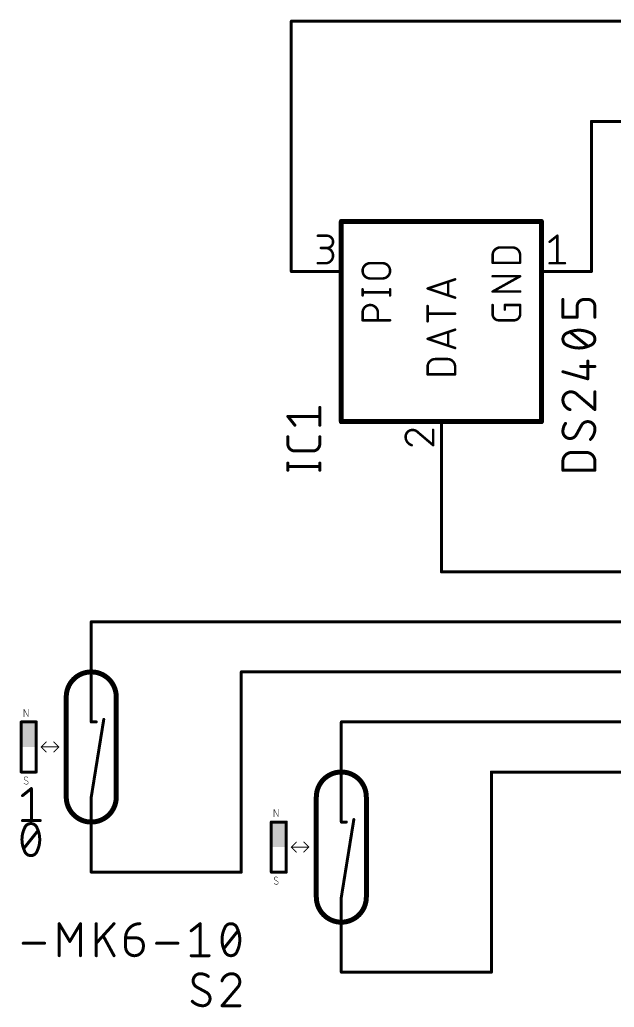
# Model space of a CAD drawing. Extents: x 0 to 389, y 0 to 264.
# Drawn here: x 72.6 to 102.8, y 153.2 to 203.3 of the extents above; entities that cross this region are included whole.
import ezdxf

# ---------------------------------------------------------------- set-up
doc = ezdxf.new("R2010")
doc.units = 0
for name, color, linetype in [('91', 122, 'CONTINUOUS'), ('94', 12, 'CONTINUOUS'), ('95', 251, 'CONTINUOUS'), ('96', 251, 'CONTINUOUS')]:
    doc.layers.add(name, color=color, linetype=linetype)

# ---------------------------------------------------------------- blocks, each defined once
blk = doc.blocks.new('RECT')
blk.add_solid([(-0.5, -0.5), (0.5, -0.5), (-0.5, 0.5), (0.5, 0.5)])

msp = doc.modelspace()

# ---------------------------------------------------------------- linework, layer by layer
at = {"layer": '91', "const_width": 0.1524}
for points in [[(86.36, 190.5), (86.36, 203.2)], [(86.36, 203.2), (104.14, 203.2)], [(119.38, 198.12), (101.6, 198.12)], [(101.6, 198.12), (101.6, 190.5)], [(93.98, 175.26), (93.98, 180.34)], [(144.78, 175.26), (93.98, 175.26)], [(76.2, 172.72), (144.78, 172.72)], [(83.82, 170.18), (144.78, 170.18)], [(83.82, 160.02), (83.82, 170.18)], [(88.9, 167.64), (144.78, 167.64)], [(96.52, 154.94), (96.52, 165.1)], [(96.52, 165.1), (144.78, 165.1)], [(76.2, 160.02), (83.82, 160.02)], [(88.9, 154.94), (96.52, 154.94)]]:
    msp.add_lwpolyline(points, dxfattribs=at)
at = {"layer": '91', "const_width": 0.0762}
for points in [[(86.3981, 203.2, 1), (86.3219, 203.2)], [(86.36, 203.2381, 1), (86.36, 203.1619)], [(101.6, 198.1581, 1), (101.6, 198.0819)], [(101.6381, 198.12, 1), (101.5619, 198.12)], [(86.3219, 190.5, 1), (86.3981, 190.5)], [(101.5619, 190.5, 1), (101.6381, 190.5)], [(94.0181, 180.34, 1), (93.9419, 180.34)], [(93.98, 175.2981, 1), (93.98, 175.2219)], [(93.9419, 175.26, 1), (94.0181, 175.26)], [(76.2, 172.7581, 1), (76.2, 172.6819)], [(83.82, 170.2181, 1), (83.82, 170.1419)], [(83.8581, 170.18, 1), (83.7819, 170.18)], [(88.9, 167.6781, 1), (88.9, 167.6019)], [(96.5581, 165.1, 1), (96.4819, 165.1)], [(96.52, 165.1381, 1), (96.52, 165.0619)], [(76.2, 160.0581, 1), (76.2, 159.9819)], [(83.7819, 160.02, 1), (83.8581, 160.02)], [(83.82, 159.9819, 1), (83.82, 160.0581)], [(88.9, 154.9781, 1), (88.9, 154.9019)], [(96.4819, 154.94, 1), (96.5581, 154.94)], [(96.52, 154.9019, 1), (96.52, 154.9781)]]:
    msp.add_lwpolyline(points, format="xyb", dxfattribs=at)
at = {"layer": '94'}
for points, const_width in [([(99.06, 193.04), (88.9, 193.04)], 0.254), ([(88.9, 193.04), (88.9, 182.88)], 0.254), ([(99.06, 182.88), (99.06, 193.04)], 0.254), ([(86.36, 190.5), (88.9, 190.5)], 0.1524), ([(101.6, 190.5), (99.06, 190.5)], 0.1524), ([(88.9, 182.88), (99.06, 182.88)], 0.254), ([(93.98, 180.34), (93.98, 182.88)], 0.1524), ([(76.2, 172.72), (76.2, 170.18)], 0.1524), ([(76.2, 167.64), (76.2, 170.18)], 0.1524), ([(74.93, 168.91), (74.93, 163.83)], 0.254), ([(77.47, 163.83), (77.47, 168.91)], 0.254), ([(72.7837, 167.9067), (72.7837, 168.2877)], 0.0254), ([(72.7837, 168.2877), (72.9954, 167.9067)], 0.0254), ([(72.9954, 167.9067), (72.9954, 168.2877)], 0.0254), ([(72.644, 167.64), (73.406, 167.64)], 0.1524), ([(72.644, 165.1), (72.644, 167.64)], 0.1524), ([(73.406, 167.64), (73.406, 165.1)], 0.1524), ([(76.2, 163.83), (76.835, 167.767)], 0.1524), ([(76.454, 167.64), (76.2, 167.64)], 0.1524), ([(88.9, 167.64), (88.9, 165.1)], 0.1524), ([(73.914, 166.624), (73.66, 166.37)], 0.0508), ([(73.66, 166.37), (74.549, 166.37)], 0.0508), ([(73.914, 166.116), (73.66, 166.37)], 0.0508), ([(74.549, 166.37), (74.295, 166.624)], 0.0508), ([(74.549, 166.37), (74.295, 166.116)], 0.0508), ([(73.406, 165.1), (72.644, 165.1)], 0.1524), ([(88.9, 162.56), (88.9, 165.1)], 0.1524), ([(72.953, 164.6364), (72.8366, 164.7)], 0.0254), ([(76.2, 162.56), (76.2, 163.83)], 0.1524), ([(87.63, 163.83), (87.63, 158.75)], 0.254), ([(90.17, 158.75), (90.17, 163.83)], 0.254), ([(85.4837, 162.8267), (85.4837, 163.2077)], 0.0254), ([(85.4837, 163.2077), (85.6954, 162.8267)], 0.0254), ([(85.6954, 162.8267), (85.6954, 163.2077)], 0.0254), ([(76.2, 160.02), (76.2, 162.56)], 0.1524), ([(85.344, 162.56), (86.106, 162.56)], 0.1524), ([(85.344, 160.02), (85.344, 162.56)], 0.1524), ([(86.106, 162.56), (86.106, 160.02)], 0.1524), ([(88.9, 158.75), (89.535, 162.687)], 0.1524), ([(89.154, 162.56), (88.9, 162.56)], 0.1524), ([(86.614, 161.544), (86.36, 161.29)], 0.0508), ([(87.249, 161.29), (86.995, 161.544)], 0.0508), ([(86.36, 161.29), (87.249, 161.29)], 0.0508), ([(86.614, 161.036), (86.36, 161.29)], 0.0508), ([(87.249, 161.29), (86.995, 161.036)], 0.0508), ([(86.106, 160.02), (85.344, 160.02)], 0.1524), ([(85.653, 159.5565), (85.5366, 159.62)], 0.0254), ([(88.9, 157.48), (88.9, 158.75)], 0.1524), ([(88.9, 154.94), (88.9, 157.48)], 0.1524)]:
    msp.add_lwpolyline(points, dxfattribs=dict(at, const_width=const_width))
for points, const_width in [([(88.9, 193.1035, 1), (88.9, 192.9765)], 0.127), ([(88.9635, 193.04, 1), (88.8365, 193.04)], 0.127), ([(99.1235, 193.04, 1), (98.9965, 193.04)], 0.127), ([(99.06, 192.9765, 1), (99.06, 193.1035)], 0.127), ([(86.36, 190.5381, 1), (86.36, 190.4619)], 0.0762), ([(88.9, 190.4619, 1), (88.9, 190.5381)], 0.0762), ([(99.06, 190.5381, 1), (99.06, 190.4619)], 0.0762), ([(101.6, 190.4619, 1), (101.6, 190.5381)], 0.0762), ([(88.9, 182.9435, 1), (88.9, 182.8165)], 0.127), ([(88.8365, 182.88, 1), (88.9635, 182.88)], 0.127), ([(94.0181, 182.88, 1), (93.9419, 182.88)], 0.0762), ([(98.9965, 182.88, 1), (99.1235, 182.88)], 0.127), ([(99.06, 182.8165, 1), (99.06, 182.9435)], 0.127), ([(93.9419, 180.34, 1), (94.0181, 180.34)], 0.0762), ([(76.2381, 172.72, 1), (76.1619, 172.72)], 0.0762), ([(77.47, 168.91, 1), (74.93, 168.91)], 0.254), ([(76.2381, 170.18, 1), (76.1619, 170.18)], 0.0762), ([(76.1619, 170.18, 1), (76.2381, 170.18)], 0.0762), ([(74.9935, 168.91, 1), (74.8665, 168.91)], 0.127), ([(74.8665, 168.91, 1), (74.9935, 168.91)], 0.127), ([(77.5335, 168.91, 1), (77.4065, 168.91)], 0.127), ([(77.4065, 168.91, 1), (77.5335, 168.91)], 0.127), ([(72.7893, 168.2908, 1), (72.7781, 168.2846)], 0.0127), ([(72.7901, 168.2877, 1), (72.7774, 168.2877)], 0.0127), ([(72.7774, 167.9067, 1), (72.7901, 167.9067)], 0.0127), ([(73.0017, 168.2877, 1), (72.989, 168.2877)], 0.0127), ([(72.989, 167.9067, 1), (73.0017, 167.9067)], 0.0127), ([(72.9898, 167.9036, 1), (73.0009, 167.9098)], 0.0127), ([(72.644, 167.6781, 1), (72.644, 167.6019)], 0.0762), ([(72.6821, 167.64, 1), (72.6059, 167.64)], 0.0762), ([(73.4441, 167.64, 1), (73.3679, 167.64)], 0.0762), ([(73.406, 167.6019, 1), (73.406, 167.6781)], 0.0762), ([(76.2, 167.6781, 1), (76.2, 167.6019)], 0.0762), ([(76.1619, 167.64, 1), (76.2381, 167.64)], 0.0762), ([(76.454, 167.6019, 1), (76.454, 167.6781)], 0.0762), ([(76.8726, 167.7609, 1), (76.7974, 167.7731)], 0.0762), ([(88.9381, 167.64, 1), (88.8619, 167.64)], 0.0762), ([(73.66, 166.3827, 1), (73.66, 166.3573)], 0.0254), ([(73.669, 166.379, 1), (73.651, 166.361)], 0.0254), ([(73.651, 166.379, 1), (73.669, 166.361)], 0.0254), ([(73.923, 166.615, 1), (73.905, 166.633)], 0.0254), ([(74.304, 166.633, 1), (74.286, 166.615)], 0.0254), ([(74.558, 166.361, 1), (74.54, 166.379)], 0.0254), ([(74.54, 166.361, 1), (74.558, 166.379)], 0.0254), ([(74.549, 166.3573, 1), (74.549, 166.3827)], 0.0254), ([(73.905, 166.107, 1), (73.923, 166.125)], 0.0254), ([(74.286, 166.125, 1), (74.304, 166.107)], 0.0254), ([(72.644, 165.1381, 1), (72.644, 165.0619)], 0.0762), ([(72.6059, 165.1, 1), (72.6821, 165.1)], 0.0762), ([(73.3679, 165.1, 1), (73.4441, 165.1)], 0.0762), ([(73.406, 165.0619, 1), (73.406, 165.1381)], 0.0762), ([(90.17, 163.83, 1), (87.63, 163.83)], 0.254), ([(88.9381, 165.1, 1), (88.8619, 165.1)], 0.0762), ([(88.8619, 165.1, 1), (88.9381, 165.1)], 0.0762), ([(72.7837, 164.5306, 0.2), (72.9107, 164.4777)], 0.0254), ([(72.7882, 164.5351, 1), (72.7792, 164.5261)], 0.0127), ([(72.879, 164.8587, 0.4142), (72.7943, 164.774)], 0.0254), ([(72.7943, 164.774, 0.2656), (72.8366, 164.7)], 0.0254), ([(72.8006, 164.774, 1), (72.7879, 164.774)], 0.0127), ([(72.7879, 164.774, 1), (72.8006, 164.774)], 0.0127), ([(72.8397, 164.7055, 1), (72.8336, 164.6944)], 0.0127), ([(72.8334, 164.6945, 1), (72.8398, 164.7054)], 0.0127), ([(72.9742, 164.827, 0.1623), (72.879, 164.8587)], 0.0254), ([(72.8789, 164.865, 1), (72.879, 164.8524)], 0.0127), ([(72.879, 164.8524, 1), (72.879, 164.865)], 0.0127), ([(72.9107, 164.4777, 0.4142), (72.9954, 164.5624)], 0.0254), ([(72.9107, 164.484, 1), (72.9107, 164.4713)], 0.0127), ([(72.9107, 164.4714, 1), (72.9107, 164.484)], 0.0127), ([(72.9954, 164.5624, 0.2656), (72.953, 164.6364)], 0.0254), ([(72.9563, 164.6419, 1), (72.9498, 164.631)], 0.0127), ([(72.95, 164.6309, 1), (72.9561, 164.642)], 0.0127), ([(72.9704, 164.8219, 1), (72.978, 164.832)], 0.0127), ([(73.0017, 164.5624, 1), (72.989, 164.5624)], 0.0127), ([(72.989, 164.5624, 1), (73.0017, 164.5624)], 0.0127), ([(74.93, 163.83, 1), (77.47, 163.83)], 0.254), ([(74.9935, 163.83, 1), (74.8665, 163.83)], 0.127), ([(74.8665, 163.83, 1), (74.9935, 163.83)], 0.127), ([(76.2381, 163.83, 1), (76.1619, 163.83)], 0.0762), ([(76.1624, 163.8361, 1), (76.2376, 163.8239)], 0.0762), ([(77.5335, 163.83, 1), (77.4065, 163.83)], 0.127), ([(77.4065, 163.83, 1), (77.5335, 163.83)], 0.127), ([(87.6935, 163.83, 1), (87.5665, 163.83)], 0.127), ([(87.5665, 163.83, 1), (87.6935, 163.83)], 0.127), ([(90.2335, 163.83, 1), (90.1065, 163.83)], 0.127), ([(90.1065, 163.83, 1), (90.2335, 163.83)], 0.127), ([(85.4893, 163.2108, 1), (85.4781, 163.2046)], 0.0127), ([(85.49, 163.2077, 1), (85.4774, 163.2077)], 0.0127), ([(85.7017, 163.2077, 1), (85.689, 163.2077)], 0.0127), ([(76.2381, 162.56, 1), (76.1619, 162.56)], 0.0762), ([(76.1619, 162.56, 1), (76.2381, 162.56)], 0.0762), ([(85.344, 162.5981, 1), (85.344, 162.5219)], 0.0762), ([(85.3821, 162.56, 1), (85.3059, 162.56)], 0.0762), ([(85.4774, 162.8267, 1), (85.49, 162.8267)], 0.0127), ([(85.689, 162.8267, 1), (85.7017, 162.8267)], 0.0127), ([(85.6898, 162.8236, 1), (85.7009, 162.8298)], 0.0127), ([(86.1441, 162.56, 1), (86.0679, 162.56)], 0.0762), ([(86.106, 162.5219, 1), (86.106, 162.5981)], 0.0762), ([(88.9, 162.5981, 1), (88.9, 162.5219)], 0.0762), ([(88.8619, 162.56, 1), (88.9381, 162.56)], 0.0762), ([(89.154, 162.5219, 1), (89.154, 162.5981)], 0.0762), ([(89.5726, 162.6809, 1), (89.4974, 162.6931)], 0.0762), ([(86.623, 161.535, 1), (86.605, 161.553)], 0.0254), ([(87.004, 161.553, 1), (86.986, 161.535)], 0.0254), ([(86.36, 161.3027, 1), (86.36, 161.2773)], 0.0254), ([(86.369, 161.299, 1), (86.351, 161.281)], 0.0254), ([(86.351, 161.299, 1), (86.369, 161.281)], 0.0254), ([(86.605, 161.027, 1), (86.623, 161.045)], 0.0254), ([(86.986, 161.045, 1), (87.004, 161.027)], 0.0254), ([(87.258, 161.281, 1), (87.24, 161.299)], 0.0254), ([(87.24, 161.281, 1), (87.258, 161.299)], 0.0254), ([(87.249, 161.2773, 1), (87.249, 161.3027)], 0.0254), ([(76.1619, 160.02, 1), (76.2381, 160.02)], 0.0762), ([(85.344, 160.0581, 1), (85.344, 159.9819)], 0.0762), ([(85.3059, 160.02, 1), (85.3821, 160.02)], 0.0762), ([(86.0679, 160.02, 1), (86.1441, 160.02)], 0.0762), ([(86.106, 159.9819, 1), (86.106, 160.0581)], 0.0762), ([(85.4837, 159.4506, 0.2), (85.6107, 159.3977)], 0.0254), ([(85.4882, 159.4551, 1), (85.4792, 159.4461)], 0.0127), ([(85.5006, 159.694, 1), (85.4879, 159.694)], 0.0127), ([(85.4879, 159.694, 1), (85.5006, 159.694)], 0.0127), ([(85.579, 159.7787, 0.4142), (85.4943, 159.694)], 0.0254), ([(85.4943, 159.694, 0.2656), (85.5366, 159.62)], 0.0254), ([(85.5397, 159.6255, 1), (85.5336, 159.6144)], 0.0127), ([(85.5334, 159.6145, 1), (85.5398, 159.6254)], 0.0127), ([(85.5789, 159.7851, 1), (85.579, 159.7724)], 0.0127), ([(85.6742, 159.7469, 0.1623), (85.579, 159.7787)], 0.0254), ([(85.579, 159.7724, 1), (85.579, 159.7851)], 0.0127), ([(85.6107, 159.3977, 0.4142), (85.6954, 159.4824)], 0.0254), ([(85.6107, 159.404, 1), (85.6107, 159.3913)], 0.0127), ([(85.6107, 159.3914, 1), (85.6107, 159.404)], 0.0127), ([(85.6954, 159.4824, 0.2656), (85.653, 159.5565)], 0.0254), ([(85.6563, 159.5619, 1), (85.6498, 159.551)], 0.0127), ([(85.65, 159.5509, 1), (85.6561, 159.562)], 0.0127), ([(85.6704, 159.7419, 1), (85.678, 159.752)], 0.0127), ([(85.7017, 159.4824, 1), (85.689, 159.4824)], 0.0127), ([(85.689, 159.4824, 1), (85.7017, 159.4824)], 0.0127), ([(87.63, 158.75, 1), (90.17, 158.75)], 0.254), ([(87.6935, 158.75, 1), (87.5665, 158.75)], 0.127), ([(90.2335, 158.75, 1), (90.1065, 158.75)], 0.127), ([(87.5665, 158.75, 1), (87.6935, 158.75)], 0.127), ([(88.9381, 158.75, 1), (88.8619, 158.75)], 0.0762), ([(88.8624, 158.7561, 1), (88.9376, 158.7439)], 0.0762), ([(90.1065, 158.75, 1), (90.2335, 158.75)], 0.127), ([(88.9381, 157.48, 1), (88.8619, 157.48)], 0.0762), ([(88.8619, 157.48, 1), (88.9381, 157.48)], 0.0762), ([(88.8619, 154.94, 1), (88.9381, 154.94)], 0.0762)]:
    msp.add_lwpolyline(points, format="xyb", dxfattribs=dict(at, const_width=const_width))
at = {"layer": '95'}
for points, const_width in [([(87.7048, 192.3161), (88.1705, 192.3161)], 0.127), ([(99.4791, 192.0057), (99.8672, 192.3161)], 0.127), ([(99.8672, 192.3161), (99.8672, 190.9191)], 0.127), ([(88.1705, 191.6952), (87.86, 191.6952)], 0.127), ([(96.9716, 191.7198), (97.5924, 191.7198)], 0.127), ([(87.7048, 190.9191), (88.0928, 190.9191)], 0.127), ([(90.3676, 190.9237), (90.9884, 190.9237)], 0.127), ([(96.5835, 190.9437), (96.5835, 191.3318)], 0.127), ([(97.9805, 190.9437), (96.5835, 190.9437)], 0.127), ([(97.9805, 191.3318), (97.9805, 190.9437)], 0.127), ([(99.4791, 190.9191), (100.2552, 190.9191)], 0.127), ([(90.9884, 190.1475), (90.3676, 190.1475)], 0.127), ([(93.2815, 189.638), (94.6785, 190.1037)], 0.127), ([(94.3293, 189.9873), (94.3293, 189.2888)], 0.127), ([(96.5835, 189.4836), (97.9805, 190.2597)], 0.127), ([(97.9805, 190.2597), (96.5835, 190.2597)], 0.127), ([(89.9795, 189.2853), (89.9795, 189.5957)], 0.127), ([(89.9795, 189.4405), (91.3765, 189.4405)], 0.127), ([(91.3765, 189.2853), (91.3765, 189.5957)], 0.127), ([(94.6785, 189.1724), (93.2815, 189.638)], 0.127), ([(97.9805, 189.4836), (96.5835, 189.4836)], 0.127), ([(89.9795, 188.0235), (89.9795, 188.4116)], 0.127), ([(90.7556, 188.4116), (90.7556, 188.0235)], 0.127), ([(93.2815, 187.9724), (93.2815, 188.7485)], 0.127), ([(96.5835, 188.3339), (96.5835, 188.7996)], 0.127), ([(97.2044, 188.5668), (97.2044, 188.7996)], 0.127), ([(97.2044, 188.7996), (97.9805, 188.7996)], 0.127), ([(97.9805, 188.7996), (97.9805, 188.3339)], 0.127), ([(91.3765, 188.0235), (89.9795, 188.0235)], 0.127), ([(94.6785, 188.3604), (93.2815, 188.3604)], 0.127), ([(97.6701, 188.0235), (96.8939, 188.0235)], 0.127), ([(93.2815, 187.0828), (94.6785, 187.5485)], 0.127), ([(94.3293, 187.4321), (94.3293, 186.7336)], 0.127), ([(94.6785, 186.6172), (93.2815, 187.0828)], 0.127), ([(93.6696, 186.0564), (94.2904, 186.0564)], 0.127), ([(93.2815, 185.2803), (93.2815, 185.6684)], 0.127), ([(94.6785, 185.6684), (94.6785, 185.2803)], 0.127), ([(94.6785, 185.2803), (93.2815, 185.2803)], 0.127), ([(87.8078, 182.6984), (87.8078, 183.6015)], 0.1524), ([(86.5434, 182.6984), (86.1822, 183.1499)], 0.1524), ([(86.1822, 183.1499), (87.8078, 183.1499)], 0.1524), ([(93.5609, 181.6848), (93.5609, 182.4609)], 0.127), ([(86.1822, 181.7531), (86.1822, 182.1143)], 0.1524), ([(87.8078, 182.1143), (87.8078, 181.7531)], 0.1524), ([(92.7848, 182.3445), (93.5609, 181.6848)], 0.127), ([(87.4466, 181.3918), (86.5434, 181.3918)], 0.1524), ([(86.1822, 180.4162), (86.1822, 180.7774)], 0.1524), ([(86.1822, 180.5968), (87.8078, 180.5968)], 0.1524), ([(87.8078, 180.4162), (87.8078, 180.7774)], 0.1524), ([(72.7072, 163.9006), (73.1588, 164.2618)], 0.1524), ([(73.1588, 164.2618), (73.1588, 162.6362)], 0.1524), ([(72.7072, 162.6362), (73.6103, 162.6362)], 0.1524), ([(82.0522, 153.9155), (81.5554, 154.1865)], 0.1524), ([(83.6083, 154.1413), (82.8407, 153.2382)], 0.1524), ([(82.8407, 153.2382), (83.7438, 153.2382)], 0.1524)]:
    msp.add_lwpolyline(points, dxfattribs=dict(at, const_width=const_width))
for points, const_width in [([(87.7048, 192.3478, 1), (87.7048, 192.2844)], 0.0635), ([(88.1705, 191.6952, 1), (88.1705, 192.3161)], 0.127), ([(88.1705, 192.3478, 1), (88.1705, 192.2844)], 0.0635), ([(88.1705, 192.2844, 1), (88.1705, 192.3478)], 0.0635), ([(99.4593, 192.0304, 1), (99.4989, 191.9809)], 0.0635), ([(99.8989, 192.3161, 1), (99.8354, 192.3161)], 0.0635), ([(99.887, 192.2913, 1), (99.8473, 192.3409)], 0.0635), ([(87.86, 191.727, 1), (87.86, 191.6635)], 0.0635), ([(88.0928, 190.9191, 1), (88.0928, 191.6952)], 0.127), ([(88.0928, 191.727, 1), (88.0928, 191.6635)], 0.0635), ([(88.1705, 191.727, 1), (88.1705, 191.6635)], 0.0635), ([(88.1705, 191.6635, 1), (88.1705, 191.727)], 0.0635), ([(96.9716, 191.7198, 0.4142), (96.5835, 191.3318)], 0.127), ([(96.9716, 191.7516, 1), (96.9716, 191.6881)], 0.0635), ([(96.9716, 191.6881, 1), (96.9716, 191.7516)], 0.0635), ([(97.9805, 191.3318, 0.4142), (97.5924, 191.7198)], 0.127), ([(97.5924, 191.7516, 1), (97.5924, 191.6881)], 0.0635), ([(97.5924, 191.6881, 1), (97.5924, 191.7516)], 0.0635), ([(87.7048, 190.9509, 1), (87.7048, 190.8874)], 0.0635), ([(88.0928, 190.9509, 1), (88.0928, 190.8874)], 0.0635), ([(88.0928, 190.8874, 1), (88.0928, 190.9509)], 0.0635), ([(90.3676, 190.9237, 1), (90.3676, 190.1475)], 0.127), ([(90.3676, 190.9554, 1), (90.3676, 190.8919)], 0.0635), ([(90.3676, 190.8919, 1), (90.3676, 190.9554)], 0.0635), ([(90.9884, 190.1475, 1), (90.9884, 190.9237)], 0.127), ([(90.9884, 190.9554, 1), (90.9884, 190.8919)], 0.0635), ([(90.9884, 190.8919, 1), (90.9884, 190.9554)], 0.0635), ([(96.6153, 191.3318, 1), (96.5517, 191.3318)], 0.0635), ([(96.5517, 191.3318, 1), (96.6153, 191.3318)], 0.0635), ([(96.5517, 190.9437, 1), (96.6153, 190.9437)], 0.0635), ([(96.5835, 190.9755, 1), (96.5835, 190.912)], 0.0635), ([(98.0123, 191.3318, 1), (97.9488, 191.3318)], 0.0635), ([(97.9488, 191.3318, 1), (98.0122, 191.3318)], 0.0635), ([(97.9488, 190.9437, 1), (98.0123, 190.9437)], 0.0635), ([(97.9805, 190.912, 1), (97.9805, 190.9755)], 0.0635), ([(99.4791, 190.9509, 1), (99.4791, 190.8874)], 0.0635), ([(99.8354, 190.9191, 1), (99.8989, 190.9191)], 0.0635), ([(100.2552, 190.8874, 1), (100.2552, 190.9509)], 0.0635), ([(90.3676, 190.1793, 1), (90.3676, 190.1158)], 0.0635), ([(90.3676, 190.1158, 1), (90.3676, 190.1793)], 0.0635), ([(90.9884, 190.1793, 1), (90.9884, 190.1158)], 0.0635), ([(90.9884, 190.1158, 1), (90.9884, 190.1793)], 0.0635), ([(94.361, 189.9873, 1), (94.2975, 189.9873)], 0.0635), ([(94.6885, 190.0736, 1), (94.6685, 190.1338)], 0.0635), ([(96.5835, 190.2915, 1), (96.5835, 190.228)], 0.0635), ([(97.9959, 190.232, 1), (97.9651, 190.2875)], 0.0635), ([(97.9805, 190.228, 1), (97.9805, 190.2915)], 0.0635), ([(90.0113, 189.5957, 1), (89.9477, 189.5957)], 0.0635), ([(89.9795, 189.4723, 1), (89.9795, 189.4088)], 0.0635), ([(91.4083, 189.5957, 1), (91.3448, 189.5957)], 0.0635), ([(91.3765, 189.4088, 1), (91.3765, 189.4723)], 0.0635), ([(93.2915, 189.6681, 1), (93.2715, 189.6079)], 0.0635), ([(93.2715, 189.6681, 1), (93.2915, 189.6079)], 0.0635), ([(96.5835, 189.5154, 1), (96.5835, 189.4519)], 0.0635), ([(96.5681, 189.5114, 1), (96.5989, 189.4559)], 0.0635), ([(97.9805, 189.4519, 1), (97.9805, 189.5154)], 0.0635), ([(89.9477, 189.2853, 1), (90.0113, 189.2853)], 0.0635), ([(91.3448, 189.2853, 1), (91.4083, 189.2853)], 0.0635), ([(94.2975, 189.2888, 1), (94.361, 189.2888)], 0.0635), ([(94.6685, 189.1422, 1), (94.6885, 189.2025)], 0.0635), ([(90.0113, 188.4116, 1), (89.9477, 188.4116)], 0.0635), ([(89.9477, 188.4116, 1), (90.0113, 188.4116)], 0.0635), ([(90.7556, 188.4116, 1), (89.9795, 188.4116)], 0.127), ([(90.7874, 188.4116, 1), (90.7239, 188.4116)], 0.0635), ([(90.7239, 188.4116, 1), (90.7874, 188.4116)], 0.0635), ([(93.3133, 188.7485, 1), (93.2498, 188.7485)], 0.0635), ([(96.6153, 188.7996, 1), (96.5517, 188.7996)], 0.0635), ([(97.2361, 188.7996, 1), (97.1726, 188.7996)], 0.0635), ([(97.2044, 188.8314, 1), (97.2044, 188.7679)], 0.0635), ([(97.1726, 188.5668, 1), (97.2361, 188.5668)], 0.0635), ([(98.0123, 188.7996, 1), (97.9488, 188.7996)], 0.0635), ([(97.9805, 188.7679, 1), (97.9805, 188.8314)], 0.0635), ([(89.9477, 188.0235, 1), (90.0113, 188.0235)], 0.0635), ([(89.9795, 188.0553, 1), (89.9795, 187.9918)], 0.0635), ([(90.7239, 188.0235, 1), (90.7874, 188.0235)], 0.0635), ([(91.3765, 187.9918, 1), (91.3765, 188.0553)], 0.0635), ([(93.2815, 188.3922, 1), (93.2815, 188.3287)], 0.0635), ([(93.2498, 187.9724, 1), (93.3133, 187.9724)], 0.0635), ([(94.6785, 188.3287, 1), (94.6785, 188.3922)], 0.0635), ([(96.6152, 188.3339, 1), (96.5517, 188.3339)], 0.0635), ([(96.5517, 188.3339, 1), (96.6153, 188.3339)], 0.0635), ([(96.5835, 188.3339, 0.4142), (96.8939, 188.0235)], 0.127), ([(96.8939, 188.0553, 1), (96.8939, 187.9918)], 0.0635), ([(96.8939, 187.9918, 1), (96.8939, 188.0553)], 0.0635), ([(97.6701, 188.0235, 0.4142), (97.9805, 188.3339)], 0.127), ([(97.6701, 188.0553, 1), (97.6701, 187.9918)], 0.0635), ([(97.6701, 187.9918, 1), (97.6701, 188.0553)], 0.0635), ([(98.0123, 188.3339, 1), (97.9488, 188.3339)], 0.0635), ([(97.9488, 188.3339, 1), (98.0123, 188.3339)], 0.0635), ([(94.361, 187.4321, 1), (94.2975, 187.4321)], 0.0635), ([(94.6885, 187.5184, 1), (94.6685, 187.5786)], 0.0635), ([(93.2915, 187.113, 1), (93.2715, 187.0527)], 0.0635), ([(93.2715, 187.113, 1), (93.2915, 187.0527)], 0.0635), ([(94.2975, 186.7336, 1), (94.361, 186.7336)], 0.0635), ([(94.6685, 186.587, 1), (94.6885, 186.6473)], 0.0635), ([(93.6696, 186.0564, 0.4142), (93.2815, 185.6684)], 0.127), ([(93.6696, 186.0882, 1), (93.6696, 186.0247)], 0.0635), ([(93.6696, 186.0247, 1), (93.6696, 186.0882)], 0.0635), ([(94.6785, 185.6684, 0.4142), (94.2904, 186.0564)], 0.127), ([(94.2904, 186.0882, 1), (94.2904, 186.0247)], 0.0635), ([(94.2904, 186.0247, 1), (94.2904, 186.0882)], 0.0635), ([(93.3133, 185.6684, 1), (93.2498, 185.6684)], 0.0635), ([(93.2498, 185.6684, 1), (93.3133, 185.6684)], 0.0635), ([(94.7103, 185.6684, 1), (94.6467, 185.6684)], 0.0635), ([(94.6468, 185.6684, 1), (94.7102, 185.6684)], 0.0635), ([(93.2815, 185.312, 1), (93.2815, 185.2486)], 0.0635), ([(93.2498, 185.2803, 1), (93.3133, 185.2803)], 0.0635), ([(94.6467, 185.2803, 1), (94.7103, 185.2803)], 0.0635), ([(94.6785, 185.2486, 1), (94.6785, 185.312)], 0.0635), ([(87.8459, 183.6015, 1), (87.7697, 183.6015)], 0.0762), ([(86.212, 183.1737, 1), (86.1524, 183.1261)], 0.0762), ([(86.1822, 183.188, 1), (86.1822, 183.1118)], 0.0762), ([(87.8078, 183.1118, 1), (87.8078, 183.188)], 0.0762), ([(86.5137, 182.6746, 1), (86.5732, 182.7222)], 0.0762), ([(87.7697, 182.6984, 1), (87.8459, 182.6984)], 0.0762), ([(92.5132, 182.4609, 0.4142), (92.1639, 182.1116)], 0.127), ([(92.7848, 182.3445, 0.2053), (92.5132, 182.4609)], 0.127), ([(92.5131, 182.4926, 1), (92.5132, 182.4292)], 0.0635), ([(92.5132, 182.4292, 1), (92.5132, 182.4926)], 0.0635), ([(93.5927, 182.4609, 1), (93.5292, 182.4609)], 0.0635), ([(86.2203, 182.1143, 1), (86.1441, 182.1143)], 0.0762), ([(87.8459, 182.1143, 1), (87.7697, 182.1143)], 0.0762), ([(92.1321, 182.1116, 1), (92.1957, 182.1116)], 0.0635), ([(92.1639, 182.1116, 0.3252), (92.4743, 181.6848)], 0.127), ([(92.1956, 182.1117, 1), (92.1322, 182.1116)], 0.0635), ([(92.8054, 182.3687, 1), (92.7642, 182.3203)], 0.0635), ([(92.7618, 182.3226, 1), (92.8078, 182.3664)], 0.0635), ([(86.1822, 181.7531, 0.4142), (86.5434, 181.3918)], 0.1524), ([(86.2203, 181.7531, 1), (86.1441, 181.7531)], 0.0762), ([(86.1441, 181.7531, 1), (86.2203, 181.7531)], 0.0762), ([(86.5434, 181.4299, 1), (86.5434, 181.3537)], 0.0762), ([(86.5434, 181.3537, 1), (86.5434, 181.4299)], 0.0762), ([(87.4466, 181.3918, 0.4142), (87.8078, 181.7531)], 0.1524), ([(87.4466, 181.4299, 1), (87.4466, 181.3537)], 0.0762), ([(87.4466, 181.3537, 1), (87.4466, 181.4299)], 0.0762), ([(87.8459, 181.7531, 1), (87.7697, 181.7531)], 0.0762), ([(87.7697, 181.7531, 1), (87.8459, 181.7531)], 0.0762), ([(92.4646, 181.6546, 1), (92.4841, 181.715)], 0.0635), ([(93.5292, 181.6848, 1), (93.5927, 181.6848)], 0.0635), ([(93.5403, 181.6606, 1), (93.5815, 181.709)], 0.0635), ([(86.2203, 180.7774, 1), (86.1441, 180.7774)], 0.0762), ([(86.1822, 180.6349, 1), (86.1822, 180.5587)], 0.0762), ([(86.1441, 180.4162, 1), (86.2203, 180.4162)], 0.0762), ([(87.8459, 180.7774, 1), (87.7697, 180.7774)], 0.0762), ([(87.7697, 180.4162, 1), (87.8459, 180.4162)], 0.0762), ([(87.8078, 180.5587, 1), (87.8078, 180.6349)], 0.0762), ([(72.6834, 163.9303, 1), (72.731, 163.8708)], 0.0762), ([(73.1969, 164.2618, 1), (73.1207, 164.2618)], 0.0762), ([(73.1826, 164.232, 1), (73.135, 164.2916)], 0.0762), ([(72.7072, 162.6743, 1), (72.7072, 162.5981)], 0.0762), ([(73.1207, 162.6362, 1), (73.1969, 162.6362)], 0.0762), ([(73.6103, 162.5981, 1), (73.6103, 162.6743)], 0.0762), ([(81.7361, 154.8638, 0.4142), (81.3748, 154.5026)], 0.1524), ([(82.1425, 154.7283, 0.1623), (81.7361, 154.8638)], 0.1524), ([(81.7361, 154.9019, 1), (81.7361, 154.8257)], 0.0762), ([(81.7361, 154.8257, 1), (81.7361, 154.9019)], 0.0762), ([(83.3374, 154.8638, 0.3252), (82.8407, 154.5026)], 0.1524), ([(83.7438, 154.4574, 0.4142), (83.3374, 154.8638)], 0.1524), ([(83.3374, 154.9019, 1), (83.3374, 154.8257)], 0.0762), ([(83.3374, 154.8257, 1), (83.3374, 154.9019)], 0.0762), ([(81.3748, 154.5026, 0.2656), (81.5554, 154.1865)], 0.1524), ([(81.4129, 154.5026, 1), (81.3367, 154.5026)], 0.0762), ([(81.3367, 154.5026, 1), (81.4129, 154.5026)], 0.0762), ([(82.1196, 154.6979, 1), (82.1653, 154.7588)], 0.0762), ([(82.8044, 154.5143, 1), (82.8769, 154.4908)], 0.0762), ([(83.6083, 154.1413, 0.2053), (83.7438, 154.4574)], 0.1524), ([(83.7819, 154.4574, 1), (83.7057, 154.4574)], 0.0762), ([(83.7057, 154.4574, 1), (83.7819, 154.4574)], 0.0762), ([(81.5737, 154.2199, 1), (81.5372, 154.153)], 0.0762), ([(81.5361, 154.1536, 1), (81.5748, 154.2193)], 0.0762), ([(82.0715, 153.9484, 1), (82.0328, 153.8827)], 0.0762), ([(82.2328, 153.5994, 0.2656), (82.0522, 153.9155)], 0.1524), ([(82.0339, 153.8821, 1), (82.0704, 153.949)], 0.0762), ([(83.5821, 154.1689, 1), (83.6346, 154.1137)], 0.0762), ([(83.6374, 154.1166, 1), (83.5793, 154.166)], 0.0762), ([(81.3567, 153.4908, 1), (81.3026, 153.4371)], 0.0762), ([(81.3297, 153.464, 0.2), (81.8715, 153.2382)], 0.1524), ([(81.8715, 153.2382, 0.4142), (82.2328, 153.5994)], 0.1524), ([(82.2709, 153.5994, 1), (82.1947, 153.5994)], 0.0762), ([(82.1947, 153.5994, 1), (82.2709, 153.5994)], 0.0762), ([(81.8715, 153.2763, 1), (81.8715, 153.2001)], 0.0762), ([(81.8715, 153.2001, 1), (81.8715, 153.2763)], 0.0762), ([(82.8407, 153.2763, 1), (82.8407, 153.2001)], 0.0762), ([(82.8117, 153.2629, 1), (82.8697, 153.2135)], 0.0762), ([(83.7438, 153.2001, 1), (83.7438, 153.2763)], 0.0762)]:
    msp.add_lwpolyline(points, format="xyb", dxfattribs=dict(at, const_width=const_width))
at = {"layer": '96', "const_width": 0.1524}
for points in [[(100.1522, 188.1797), (100.1522, 189.0828)], [(101.4166, 189.0828), (101.2359, 189.0828)], [(100.8747, 188.7216), (100.8747, 188.1797)], [(101.7778, 188.1797), (101.7778, 188.7216)], [(100.8747, 188.1797), (100.1522, 188.1797)], [(101.4166, 186.7069), (100.5134, 187.4294)], [(101.4166, 185.0535), (101.4166, 185.9566)], [(100.1522, 185.4147), (101.4166, 185.0535)], [(101.0553, 185.6856), (101.7778, 185.6856)], [(101.7778, 183.4903), (101.7778, 184.3935)], [(100.8747, 184.258), (101.7778, 183.4903)], [(101.1005, 182.7018), (100.8295, 182.2051)], [(100.1522, 180.4162), (100.1522, 180.8678)], [(100.6038, 181.3193), (101.3262, 181.3193)], [(101.7778, 180.8678), (101.7778, 180.4162)], [(101.7778, 180.4162), (100.1522, 180.4162)], [(72.771, 161.2194), (73.4935, 162.1226)], [(74.57, 155.7782), (74.57, 157.4038)], [(74.57, 157.4038), (75.1119, 156.5007)], [(75.1119, 156.5007), (75.6538, 157.4038)], [(75.6538, 157.4038), (75.6538, 155.7782)], [(76.453, 155.7782), (76.453, 157.4038)], [(77.3561, 157.4038), (76.453, 156.4104)], [(81.2776, 157.0426), (81.7291, 157.4038)], [(81.7291, 157.4038), (81.7291, 155.7782)], [(82.931, 156.1394), (83.6535, 157.0426)], [(72.7464, 156.4104), (73.8301, 156.4104)], [(77.3561, 155.7782), (76.8142, 156.7716)], [(77.9429, 156.6813), (78.4848, 156.6813)], [(77.9429, 156.2298), (77.9429, 156.6813)], [(78.846, 156.3201), (78.846, 156.2298)], [(79.5199, 156.4104), (80.6037, 156.4104)], [(81.2776, 155.7782), (82.1807, 155.7782)]]:
    msp.add_lwpolyline(points, dxfattribs=at)
at = {"layer": '96'}
for points, const_width in [([(100.1903, 189.0828, 1), (100.1141, 189.0828)], 0.0762), ([(101.2359, 189.0828, 0.4142), (100.8747, 188.7216)], 0.1524), ([(101.2359, 189.1209, 1), (101.2359, 189.0447)], 0.0762), ([(101.2359, 189.0447, 1), (101.2359, 189.1209)], 0.0762), ([(101.7778, 188.7216, 0.4142), (101.4166, 189.0828)], 0.1524), ([(101.4166, 189.1209, 1), (101.4166, 189.0447)], 0.0762), ([(101.4166, 189.0447, 1), (101.4166, 189.1209)], 0.0762), ([(100.9128, 188.7216, 1), (100.8366, 188.7216)], 0.0762), ([(100.8366, 188.7216, 1), (100.9128, 188.7216)], 0.0762), ([(101.8159, 188.7216, 1), (101.7397, 188.7216)], 0.0762), ([(101.7397, 188.7216, 1), (101.8159, 188.7216)], 0.0762), ([(100.1522, 188.2178, 1), (100.1522, 188.1416)], 0.0762), ([(100.1141, 188.1797, 1), (100.1903, 188.1797)], 0.0762), ([(100.8366, 188.1797, 1), (100.9128, 188.1797)], 0.0762), ([(100.8747, 188.1416, 1), (100.8747, 188.2178)], 0.0762), ([(101.7397, 188.1797, 1), (101.8159, 188.1797)], 0.0762), ([(100.378, 187.3842, 0.3205), (100.1522, 187.0681)], 0.1524), ([(100.965, 187.5197, 0.1139), (100.378, 187.3842)], 0.1524), ([(100.3613, 187.4185, 1), (100.3947, 187.35)], 0.0762), ([(100.3903, 187.3482, 1), (100.3656, 187.4203)], 0.0762), ([(100.5372, 187.4591, 1), (100.4896, 187.3996)], 0.0762), ([(101.552, 187.3842, 0.1139), (100.965, 187.5197)], 0.1524), ([(100.965, 187.5578, 1), (100.965, 187.4816)], 0.0762), ([(100.965, 187.4816, 1), (100.965, 187.5578)], 0.0762), ([(101.5644, 187.4203, 1), (101.5397, 187.3482)], 0.0762), ([(101.7778, 187.0681, 0.3205), (101.552, 187.3842)], 0.1524), ([(101.5353, 187.35, 1), (101.5687, 187.4185)], 0.0762), ([(100.1522, 187.0681, 0.3205), (100.378, 186.7521)], 0.1524), ([(100.1903, 187.0681, 1), (100.1141, 187.0681)], 0.0762), ([(100.1141, 187.0681, 1), (100.1903, 187.0681)], 0.0762), ([(101.552, 186.7521, 0.3205), (101.7778, 187.0681)], 0.1524), ([(101.8159, 187.0681, 1), (101.7397, 187.0681)], 0.0762), ([(101.7397, 187.0681, 1), (101.8159, 187.0681)], 0.0762), ([(100.378, 186.7521, 0.1139), (100.965, 186.6166)], 0.1524), ([(100.3947, 186.7863, 1), (100.3613, 186.7178)], 0.0762), ([(100.3656, 186.716, 1), (100.3903, 186.7881)], 0.0762), ([(100.965, 186.6166, 0.1139), (101.552, 186.7521)], 0.1524), ([(100.965, 186.6547, 1), (100.965, 186.5785)], 0.0762), ([(100.965, 186.5785, 1), (100.965, 186.6547)], 0.0762), ([(101.3928, 186.6771, 1), (101.4404, 186.7366)], 0.0762), ([(101.5397, 186.7881, 1), (101.5644, 186.716)], 0.0762), ([(101.5687, 186.7178, 1), (101.5353, 186.7863)], 0.0762), ([(101.4547, 185.9566, 1), (101.3785, 185.9566)], 0.0762), ([(100.1627, 185.4513, 1), (100.1417, 185.3781)], 0.0762), ([(101.0553, 185.7237, 1), (101.0553, 185.6475)], 0.0762), ([(101.7778, 185.6475, 1), (101.7778, 185.7237)], 0.0762), ([(101.3785, 185.0535, 1), (101.4547, 185.0535)], 0.0762), ([(101.4061, 185.0168, 1), (101.427, 185.0901)], 0.0762), ([(100.5586, 184.3935, 0.4142), (100.1522, 183.9871)], 0.1524), ([(100.8747, 184.258, 0.2053), (100.5586, 184.3935)], 0.1524), ([(100.5586, 184.4316, 1), (100.5586, 184.3554)], 0.0762), ([(100.5586, 184.3554, 1), (100.5586, 184.4316)], 0.0762), ([(101.8159, 184.3935, 1), (101.7397, 184.3935)], 0.0762), ([(100.1522, 183.9871, 0.3252), (100.5134, 183.4903)], 0.1524), ([(100.1903, 183.9871, 1), (100.1141, 183.9871)], 0.0762), ([(100.1141, 183.9871, 1), (100.1903, 183.9871)], 0.0762), ([(100.8994, 184.287, 1), (100.85, 184.229)], 0.0762), ([(100.8471, 184.2317, 1), (100.9023, 184.2843)], 0.0762), ([(100.5017, 183.4541, 1), (100.5252, 183.5266)], 0.0762), ([(101.7397, 183.4903, 1), (101.8159, 183.4903)], 0.0762), ([(101.7531, 183.4613, 1), (101.8025, 183.5194)], 0.0762), ([(101.4166, 182.8824, 0.2656), (101.1005, 182.7018)], 0.1524), ([(101.7778, 182.5212, 0.4142), (101.4166, 182.8824)], 0.1524), ([(101.4166, 182.9205, 1), (101.4166, 182.8443)], 0.0762), ([(101.4166, 182.8443, 1), (101.4166, 182.9205)], 0.0762), ([(100.2877, 182.7921, 0.1623), (100.1522, 182.3857)], 0.1524), ([(100.1522, 182.3857, 0.4142), (100.5134, 182.0245)], 0.1524), ([(100.1903, 182.3857, 1), (100.1141, 182.3857)], 0.0762), ([(100.1141, 182.3857, 1), (100.1903, 182.3857)], 0.0762), ([(100.3181, 182.7693, 1), (100.2572, 182.815)], 0.0762), ([(101.0676, 182.7212, 1), (101.1333, 182.6825)], 0.0762), ([(101.1339, 182.6836, 1), (101.067, 182.7201)], 0.0762), ([(101.552, 181.9793, 0.2), (101.7778, 182.5212)], 0.1524), ([(101.8159, 182.5212, 1), (101.7397, 182.5212)], 0.0762), ([(101.7397, 182.5212, 1), (101.8159, 182.5212)], 0.0762), ([(100.5134, 182.0245, 0.2656), (100.8295, 182.2051)], 0.1524), ([(100.5134, 182.0626, 1), (100.5134, 181.9864)], 0.0762), ([(100.5134, 181.9864, 1), (100.5134, 182.0626)], 0.0762), ([(100.7961, 182.2233, 1), (100.863, 182.1869)], 0.0762), ([(100.8624, 182.1858, 1), (100.7967, 182.2244)], 0.0762), ([(101.5252, 182.0064, 1), (101.5789, 181.9523)], 0.0762), ([(100.6038, 181.3193, 0.4142), (100.1522, 180.8678)], 0.1524), ([(100.1903, 180.8678, 1), (100.1141, 180.8678)], 0.0762), ([(100.6038, 181.3574, 1), (100.6038, 181.2812)], 0.0762), ([(100.6038, 181.2812, 1), (100.6038, 181.3574)], 0.0762), ([(101.7778, 180.8678, 0.4142), (101.3262, 181.3193)], 0.1524), ([(101.3262, 181.3574, 1), (101.3262, 181.2812)], 0.0762), ([(101.3262, 181.2812, 1), (101.3262, 181.3574)], 0.0762), ([(101.8159, 180.8678, 1), (101.7397, 180.8678)], 0.0762), ([(100.1141, 180.8678, 1), (100.1903, 180.8678)], 0.0762), ([(100.1522, 180.4543, 1), (100.1522, 180.3781)], 0.0762), ([(100.1141, 180.4162, 1), (100.1903, 180.4162)], 0.0762), ([(101.7397, 180.8678, 1), (101.8159, 180.8678)], 0.0762), ([(101.7397, 180.4162, 1), (101.8159, 180.4162)], 0.0762), ([(101.7778, 180.3781, 1), (101.7778, 180.4543)], 0.0762), ([(73.1322, 162.4838, 0.3205), (72.8162, 162.258)], 0.1524), ([(73.4483, 162.258, 0.3205), (73.1322, 162.4838)], 0.1524), ([(73.1322, 162.5219, 1), (73.1322, 162.4457)], 0.0762), ([(73.1322, 162.4457, 1), (73.1322, 162.5219)], 0.0762), ([(72.8162, 162.258, 0.1139), (72.6807, 161.671)], 0.1524), ([(72.7801, 162.2704, 1), (72.8522, 162.2457)], 0.0762), ([(72.8504, 162.2413, 1), (72.7819, 162.2747)], 0.0762), ([(73.5838, 161.671, 0.1139), (73.4483, 162.258)], 0.1524), ([(73.4826, 162.2747, 1), (73.4141, 162.2413)], 0.0762), ([(73.4123, 162.2457, 1), (73.4844, 162.2704)], 0.0762), ([(73.5232, 162.0988, 1), (73.4637, 162.1464)], 0.0762), ([(72.6807, 161.671, 0.1139), (72.8162, 161.084)], 0.1524), ([(72.7188, 161.671, 1), (72.6426, 161.671)], 0.0762), ([(72.6426, 161.671, 1), (72.7188, 161.671)], 0.0762), ([(73.4483, 161.084, 0.1139), (73.5838, 161.671)], 0.1524), ([(73.6219, 161.671, 1), (73.5457, 161.671)], 0.0762), ([(73.5457, 161.671, 1), (73.6219, 161.671)], 0.0762), ([(72.7412, 161.2432, 1), (72.8008, 161.1956)], 0.0762), ([(72.8522, 161.0963, 1), (72.7801, 161.0716)], 0.0762), ([(72.8162, 161.084, 0.3205), (73.1322, 160.8582)], 0.1524), ([(72.7819, 161.0673, 1), (72.8504, 161.1007)], 0.0762), ([(73.1322, 160.8582, 0.3205), (73.4483, 161.084)], 0.1524), ([(73.1322, 160.8963, 1), (73.1322, 160.8201)], 0.0762), ([(73.1322, 160.8201, 1), (73.1322, 160.8963)], 0.0762), ([(73.4141, 161.1007, 1), (73.4826, 161.0673)], 0.0762), ([(73.4844, 161.0716, 1), (73.4123, 161.0963)], 0.0762), ([(74.6081, 157.4038, 1), (74.5319, 157.4038)], 0.0762), ([(74.6027, 157.4234, 1), (74.5374, 157.3842)], 0.0762), ([(75.6919, 157.4038, 1), (75.6157, 157.4038)], 0.0762), ([(75.6864, 157.3842, 1), (75.6211, 157.4234)], 0.0762), ([(76.4911, 157.4038, 1), (76.4149, 157.4038)], 0.0762), ([(77.3843, 157.3782, 1), (77.3279, 157.4294)], 0.0762), ([(78.6654, 157.4038, 0.4142), (77.9429, 156.6813)], 0.1524), ([(78.6654, 157.3657, 1), (78.6654, 157.4419)], 0.0762), ([(81.7672, 157.4038, 1), (81.691, 157.4038)], 0.0762), ([(81.7529, 157.374, 1), (81.7053, 157.4336)], 0.0762), ([(83.2922, 157.4038, 0.3205), (82.9762, 157.178)], 0.1524), ([(83.6083, 157.178, 0.3205), (83.2922, 157.4038)], 0.1524), ([(83.2922, 157.4419, 1), (83.2922, 157.3657)], 0.0762), ([(83.2922, 157.3657, 1), (83.2922, 157.4419)], 0.0762), ([(81.2538, 157.0723, 1), (81.3014, 157.0128)], 0.0762), ([(82.9762, 157.178, 0.1139), (82.8407, 156.591)], 0.1524), ([(82.9401, 157.1904, 1), (83.0122, 157.1657)], 0.0762), ([(83.0104, 157.1613, 1), (82.9419, 157.1947)], 0.0762), ([(83.7438, 156.591, 0.1139), (83.6083, 157.178)], 0.1524), ([(83.6426, 157.1947, 1), (83.5741, 157.1613)], 0.0762), ([(83.5723, 157.1657, 1), (83.6444, 157.1904)], 0.0762), ([(83.6832, 157.0188, 1), (83.6237, 157.0664)], 0.0762), ([(72.7464, 156.4485, 1), (72.7464, 156.3723)], 0.0762), ([(73.8301, 156.3723, 1), (73.8301, 156.4485)], 0.0762), ([(75.0792, 156.5203, 1), (75.1446, 156.4811)], 0.0762), ([(75.0792, 156.4811, 1), (75.1446, 156.5203)], 0.0762), ([(76.4248, 156.436, 1), (76.4812, 156.3847)], 0.0762), ([(76.8477, 156.7899, 1), (76.7808, 156.7534)], 0.0762), ([(77.9429, 156.7194, 1), (77.9429, 156.6432)], 0.0762), ([(77.981, 156.6813, 1), (77.9048, 156.6813)], 0.0762), ([(77.9048, 156.6813, 1), (77.981, 156.6813)], 0.0762), ([(78.846, 156.3201, 0.4142), (78.4848, 156.6813)], 0.1524), ([(78.4848, 156.7194, 1), (78.4848, 156.6432)], 0.0762), ([(78.4848, 156.6432, 1), (78.4848, 156.7194)], 0.0762), ([(78.8841, 156.3201, 1), (78.8079, 156.3201)], 0.0762), ([(78.8079, 156.3201, 1), (78.8841, 156.3201)], 0.0762), ([(79.5199, 156.4485, 1), (79.5199, 156.3723)], 0.0762), ([(80.6037, 156.3723, 1), (80.6037, 156.4485)], 0.0762), ([(82.8407, 156.591, 0.1139), (82.9762, 156.004)], 0.1524), ([(82.8788, 156.591, 1), (82.8026, 156.591)], 0.0762), ([(82.8026, 156.591, 1), (82.8788, 156.591)], 0.0762), ([(83.6083, 156.004, 0.1139), (83.7438, 156.591)], 0.1524), ([(83.7819, 156.591, 1), (83.7057, 156.591)], 0.0762), ([(83.7057, 156.591, 1), (83.7819, 156.591)], 0.0762), ([(77.9429, 156.2298, 1), (78.846, 156.2298)], 0.1524), ([(77.981, 156.2298, 1), (77.9048, 156.2298)], 0.0762), ([(77.9048, 156.2298, 1), (77.981, 156.2298)], 0.0762), ([(78.8841, 156.2298, 1), (78.8079, 156.2298)], 0.0762), ([(78.8079, 156.2298, 1), (78.8841, 156.2298)], 0.0762), ([(82.9012, 156.1632, 1), (82.9608, 156.1156)], 0.0762), ([(83.0122, 156.0163, 1), (82.9401, 155.9916)], 0.0762), ([(82.9762, 156.004, 0.3205), (83.2922, 155.7782)], 0.1524), ([(82.9419, 155.9873, 1), (83.0104, 156.0207)], 0.0762), ([(83.2922, 155.7782, 0.3205), (83.6083, 156.004)], 0.1524), ([(83.5741, 156.0207, 1), (83.6426, 155.9873)], 0.0762), ([(83.6444, 155.9916, 1), (83.5723, 156.0163)], 0.0762), ([(74.5319, 155.7782, 1), (74.6081, 155.7782)], 0.0762), ([(75.6157, 155.7782, 1), (75.6919, 155.7782)], 0.0762), ([(76.4149, 155.7782, 1), (76.4911, 155.7782)], 0.0762), ([(77.3226, 155.76, 1), (77.3895, 155.7964)], 0.0762), ([(81.2776, 155.8163, 1), (81.2776, 155.7401)], 0.0762), ([(81.691, 155.7782, 1), (81.7672, 155.7782)], 0.0762), ([(82.1807, 155.7401, 1), (82.1807, 155.8163)], 0.0762), ([(83.2922, 155.8163, 1), (83.2922, 155.7401)], 0.0762), ([(83.2922, 155.7401, 1), (83.2922, 155.8163)], 0.0762)]:
    msp.add_lwpolyline(points, format="xyb", dxfattribs=dict(at, const_width=const_width))

# ---------------------------------------------------------------- block references
at = {"layer": '94', "xscale": 0.762, "yscale": 1.27}
for p in [(73.025, 167.005), (85.725, 161.925)]:
    msp.add_blockref('RECT', p, dxfattribs=at)

doc.saveas('drawing.dxf')
